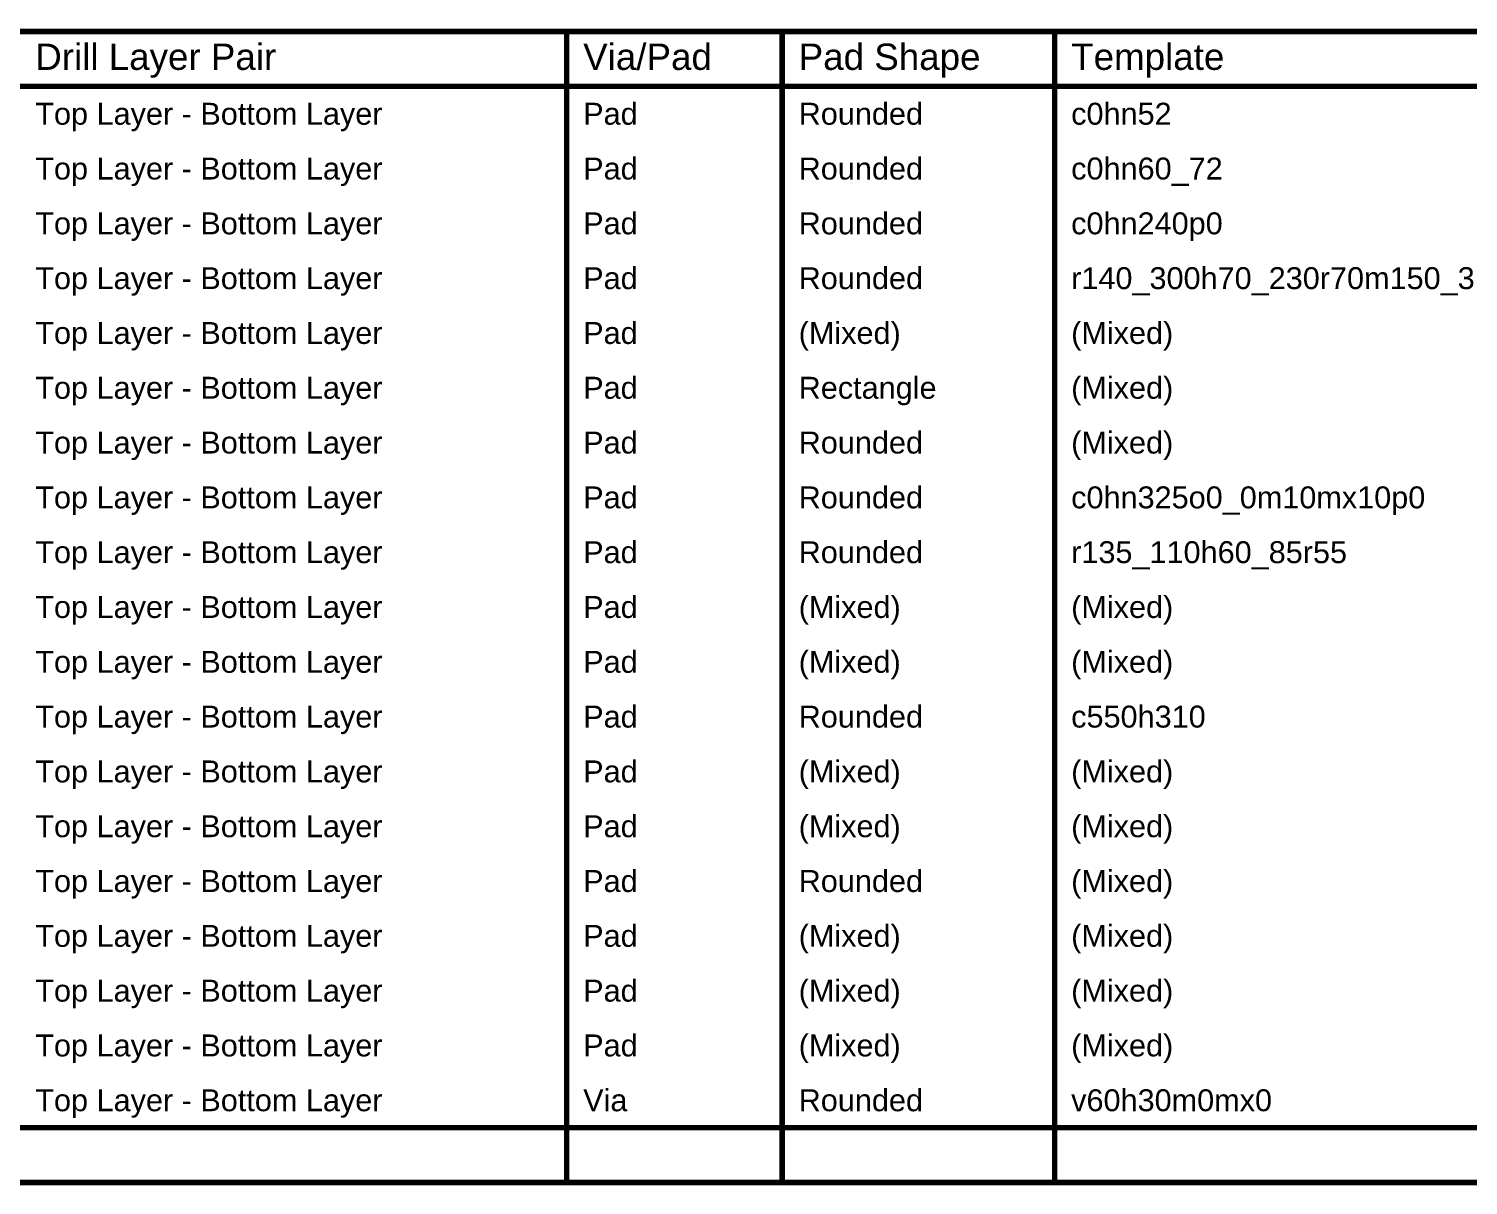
# Model space of a CAD drawing. Header units: inches. Extents: x 0 to 198, y 0 to 199.
# Drawn here: x 3.603 to 7.542, y 5.817 to 8.982 of the extents above; entities that cross this region are included whole.
import ezdxf

# ---------------------------------------------------------------- set-up
doc = ezdxf.new("R2010")
doc.units = ezdxf.units.IN
doc.header["$MEASUREMENT"] = 0
doc.layers.add('Drill Drawing', color=1, linetype='Continuous')
doc.styles.add('Arial', font='', dxfattribs={"height": 0.2})
doc.styles.get('Arial').set_extended_font_data('Arial')

msp = doc.modelspace()

# ---------------------------------------------------------------- linework, layer by layer
at = {"layer": 'Drill Drawing'}
for points in [[(0.0354, 8.975, 0.015, 0.015, 0), (12.2359, 8.975, 0.015, 0.015, 0)], [(5.075, 5.825, 0.015, 0.015, 0), (5.075, 8.975, 0.015, 0.015, 0)], [(5.6648, 5.825, 0.015, 0.015, 0), (5.6648, 8.975, 0.015, 0.015, 0)], [(6.4106, 5.825, 0.015, 0.015, 0), (6.4106, 8.975, 0.015, 0.015, 0)], [(0.0354, 8.825, 0.015, 0.015, 0), (12.2359, 8.825, 0.015, 0.015, 0)], [(0.0354, 5.975, 0.015, 0.015, 0), (12.2359, 5.975, 0.015, 0.015, 0)], [(0.0354, 5.825, 0.015, 0.015, 0), (12.2359, 5.825, 0.015, 0.015, 0)]]:
    msp.add_lwpolyline(points, format="xyseb", dxfattribs=at)
for points in [[(5.0713, 8.975, 0.0075, 0.0075, 1), (5.0788, 8.975, 0.0075, 0.0075, 1)], [(5.6611, 8.975, 0.0075, 0.0075, 1), (5.6686, 8.975, 0.0075, 0.0075, 1)], [(6.4069, 8.975, 0.0075, 0.0075, 1), (6.4144, 8.975, 0.0075, 0.0075, 1)], [(5.0713, 5.825, 0.0075, 0.0075, 1), (5.0788, 5.825, 0.0075, 0.0075, 1)], [(5.6611, 5.825, 0.0075, 0.0075, 1), (5.6686, 5.825, 0.0075, 0.0075, 1)], [(6.4069, 5.825, 0.0075, 0.0075, 1), (6.4144, 5.825, 0.0075, 0.0075, 1)]]:
    msp.add_lwpolyline(points, format="xyseb", close=True, dxfattribs=at)

# ---------------------------------------------------------------- texts
at = {"layer": 'Drill Drawing', "style": 'Arial'}
for s, height, p in [('Drill Layer Pair', 0.072, (3.6204, 8.87)), ('Via/Pad', 0.072, (5.12, 8.87)), ('Pad Shape', 0.072, (5.7098, 8.87)), ('Template', 0.072, (6.4556, 8.87)), ('Top Layer - Bottom Layer', 0.06, (3.6204, 8.72)), ('Pad', 0.06, (5.12, 8.72)), ('Rounded', 0.06, (5.7098, 8.72)), ('c0hn52', 0.06, (6.4556, 8.72)), ('Top Layer - Bottom Layer', 0.06, (3.6204, 8.57)), ('Pad', 0.06, (5.12, 8.57)), ('Rounded', 0.06, (5.7098, 8.57)), ('c0hn60_72', 0.06, (6.4556, 8.57)), ('Top Layer - Bottom Layer', 0.06, (3.6204, 8.42)), ('Pad', 0.06, (5.12, 8.42)), ('Rounded', 0.06, (5.7098, 8.42)), ('c0hn240p0', 0.06, (6.4556, 8.42)), ('Top Layer - Bottom Layer', 0.06, (3.6204, 8.27)), ('Pad', 0.06, (5.12, 8.27)), ('Rounded', 0.06, (5.7098, 8.27)), ('r140_300h70_230r70m150_310mx150_310p0', 0.06, (6.4556, 8.27)), ('Top Layer - Bottom Layer', 0.06, (3.6204, 8.12)), ('Pad', 0.06, (5.12, 8.12)), ('(Mixed)', 0.06, (5.7098, 8.12)), ('(Mixed)', 0.06, (6.4556, 8.12)), ('Top Layer - Bottom Layer', 0.06, (3.6204, 7.97)), ('Pad', 0.06, (5.12, 7.97)), ('Rectangle', 0.06, (5.7098, 7.97)), ('(Mixed)', 0.06, (6.4556, 7.97)), ('Top Layer - Bottom Layer', 0.06, (3.6204, 7.82)), ('Pad', 0.06, (5.12, 7.82)), ('Rounded', 0.06, (5.7098, 7.82)), ('(Mixed)', 0.06, (6.4556, 7.82)), ('Top Layer - Bottom Layer', 0.06, (3.6204, 7.67)), ('Pad', 0.06, (5.12, 7.67)), ('Rounded', 0.06, (5.7098, 7.67)), ('c0hn325o0_0m10mx10p0', 0.06, (6.4556, 7.67)), ('Top Layer - Bottom Layer', 0.06, (3.6204, 7.52)), ('Pad', 0.06, (5.12, 7.52)), ('Rounded', 0.06, (5.7098, 7.52)), ('r135_110h60_85r55', 0.06, (6.4556, 7.52)), ('Top Layer - Bottom Layer', 0.06, (3.6204, 7.37)), ('Pad', 0.06, (5.12, 7.37)), ('(Mixed)', 0.06, (5.7098, 7.37)), ('(Mixed)', 0.06, (6.4556, 7.37)), ('Top Layer - Bottom Layer', 0.06, (3.6204, 7.22)), ('Pad', 0.06, (5.12, 7.22)), ('(Mixed)', 0.06, (5.7098, 7.22)), ('(Mixed)', 0.06, (6.4556, 7.22)), ('Pad', 0.06, (5.12, 7.07)), ('Rounded', 0.06, (5.7098, 7.07)), ('c550h310', 0.06, (6.4556, 7.07)), ('Top Layer - Bottom Layer', 0.06, (3.6204, 7.07)), ('Top Layer - Bottom Layer', 0.06, (3.6204, 6.92)), ('Pad', 0.06, (5.12, 6.92)), ('(Mixed)', 0.06, (5.7098, 6.92)), ('(Mixed)', 0.06, (6.4556, 6.92)), ('Top Layer - Bottom Layer', 0.06, (3.6204, 6.77)), ('Pad', 0.06, (5.12, 6.77)), ('(Mixed)', 0.06, (5.7098, 6.77)), ('(Mixed)', 0.06, (6.4556, 6.77)), ('Top Layer - Bottom Layer', 0.06, (3.6204, 6.62)), ('Pad', 0.06, (5.12, 6.62)), ('Rounded', 0.06, (5.7098, 6.62)), ('(Mixed)', 0.06, (6.4556, 6.62)), ('Top Layer - Bottom Layer', 0.06, (3.6204, 6.47)), ('Pad', 0.06, (5.12, 6.47)), ('(Mixed)', 0.06, (5.7098, 6.47)), ('(Mixed)', 0.06, (6.4556, 6.47)), ('Pad', 0.06, (5.12, 6.32)), ('(Mixed)', 0.06, (5.7098, 6.32)), ('(Mixed)', 0.06, (6.4556, 6.32)), ('Top Layer - Bottom Layer', 0.06, (3.6204, 6.32)), ('Top Layer - Bottom Layer', 0.06, (3.6204, 6.17)), ('Pad', 0.06, (5.12, 6.17)), ('(Mixed)', 0.06, (5.7098, 6.17)), ('(Mixed)', 0.06, (6.4556, 6.17)), ('Top Layer - Bottom Layer', 0.06, (3.6204, 6.02)), ('Via', 0.06, (5.12, 6.02)), ('Rounded', 0.06, (5.7098, 6.02)), ('v60h30m0mx0', 0.06, (6.4556, 6.02))]:
    msp.add_text(s, height=height, dxfattribs=at).set_placement(p)

doc.saveas('drawing.dxf')
